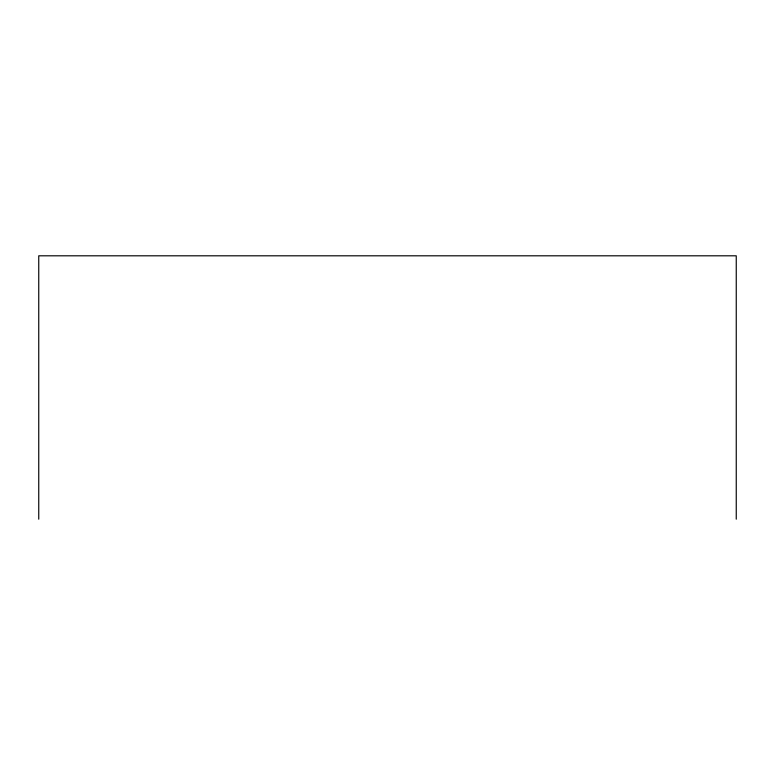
<?xml version="1.0" encoding="UTF-8"?>
<svg xmlns="http://www.w3.org/2000/svg" width="775" height="775" viewBox="0 0 775 775"><rect width="100%" height="100%" fill="white"/><g stroke="black" fill="none" stroke-linecap="round" stroke-linejoin="round"><path stroke-width="1.16" d="M736.25 519.192L736.25 255.808L38.75 255.808L38.75 519.192"/></g></svg>
